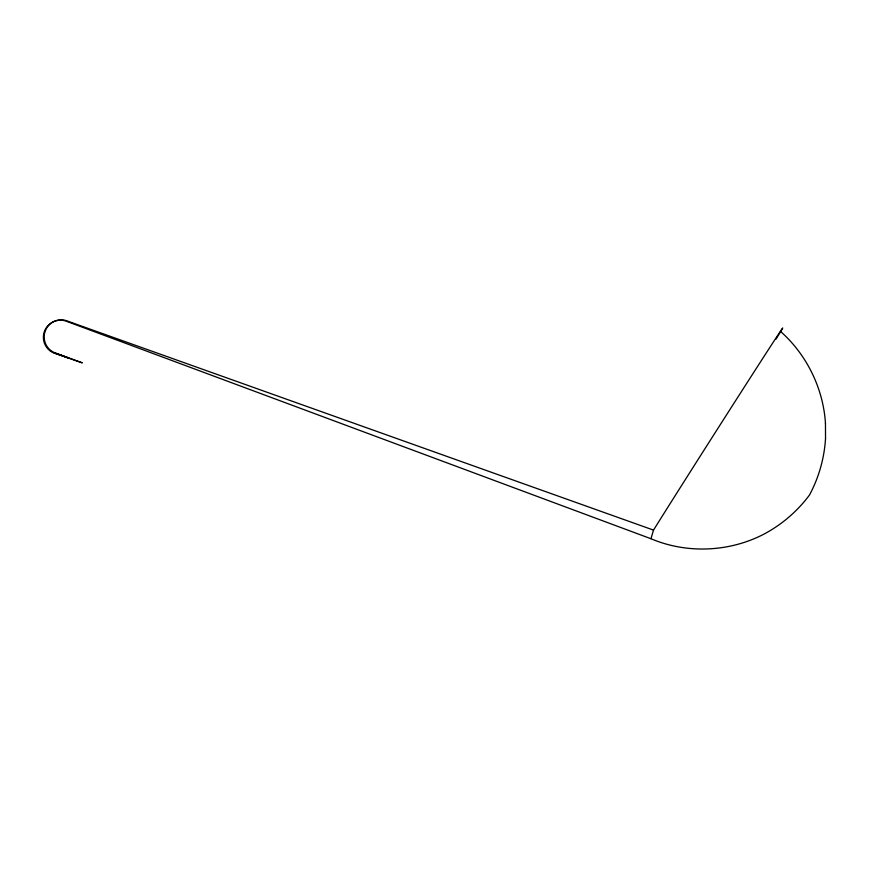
<?xml version="1.0" encoding="UTF-8"?>
<svg xmlns="http://www.w3.org/2000/svg" width="869" height="869" viewBox="0 0 869 869"><rect width="100%" height="100%" fill="white"/><g stroke="black" fill="none" stroke-linecap="round" stroke-linejoin="round"><path stroke-width="1.3" d="M825.55 438.172C824.377 458.05 818.88 477.581 809.43 495.113C797.514 511.081 782.176 524.311 764.644 533.772C729.917 552.097 687.151 554.096 650.968 538.737L67.597 321.715A17.119 17.108 0 0 0 44.916 330.187A17.119 17.108 0 0 0 53.378 352.857L82.283 362.862L54.193 352.532A17.119 17.108 0 0 1 45.72 329.862A17.119 17.108 0 0 1 68.401 321.4L653.51 530.101A123.333 0.706 -57.5 0 1 740.29 393.364A123.333 0.706 -57.5 0 1 775.908 339.268M825.431 423.475L825.463 423.236C823.204 388.247 806.704 354.661 780.503 331.393M653.51 530.101L650.968 538.737M71.638 322.812L72.127 323.333M825.463 423.236L825.528 438.367M54.291 352.868L68.575 357.995L54.291 352.868"/></g></svg>
